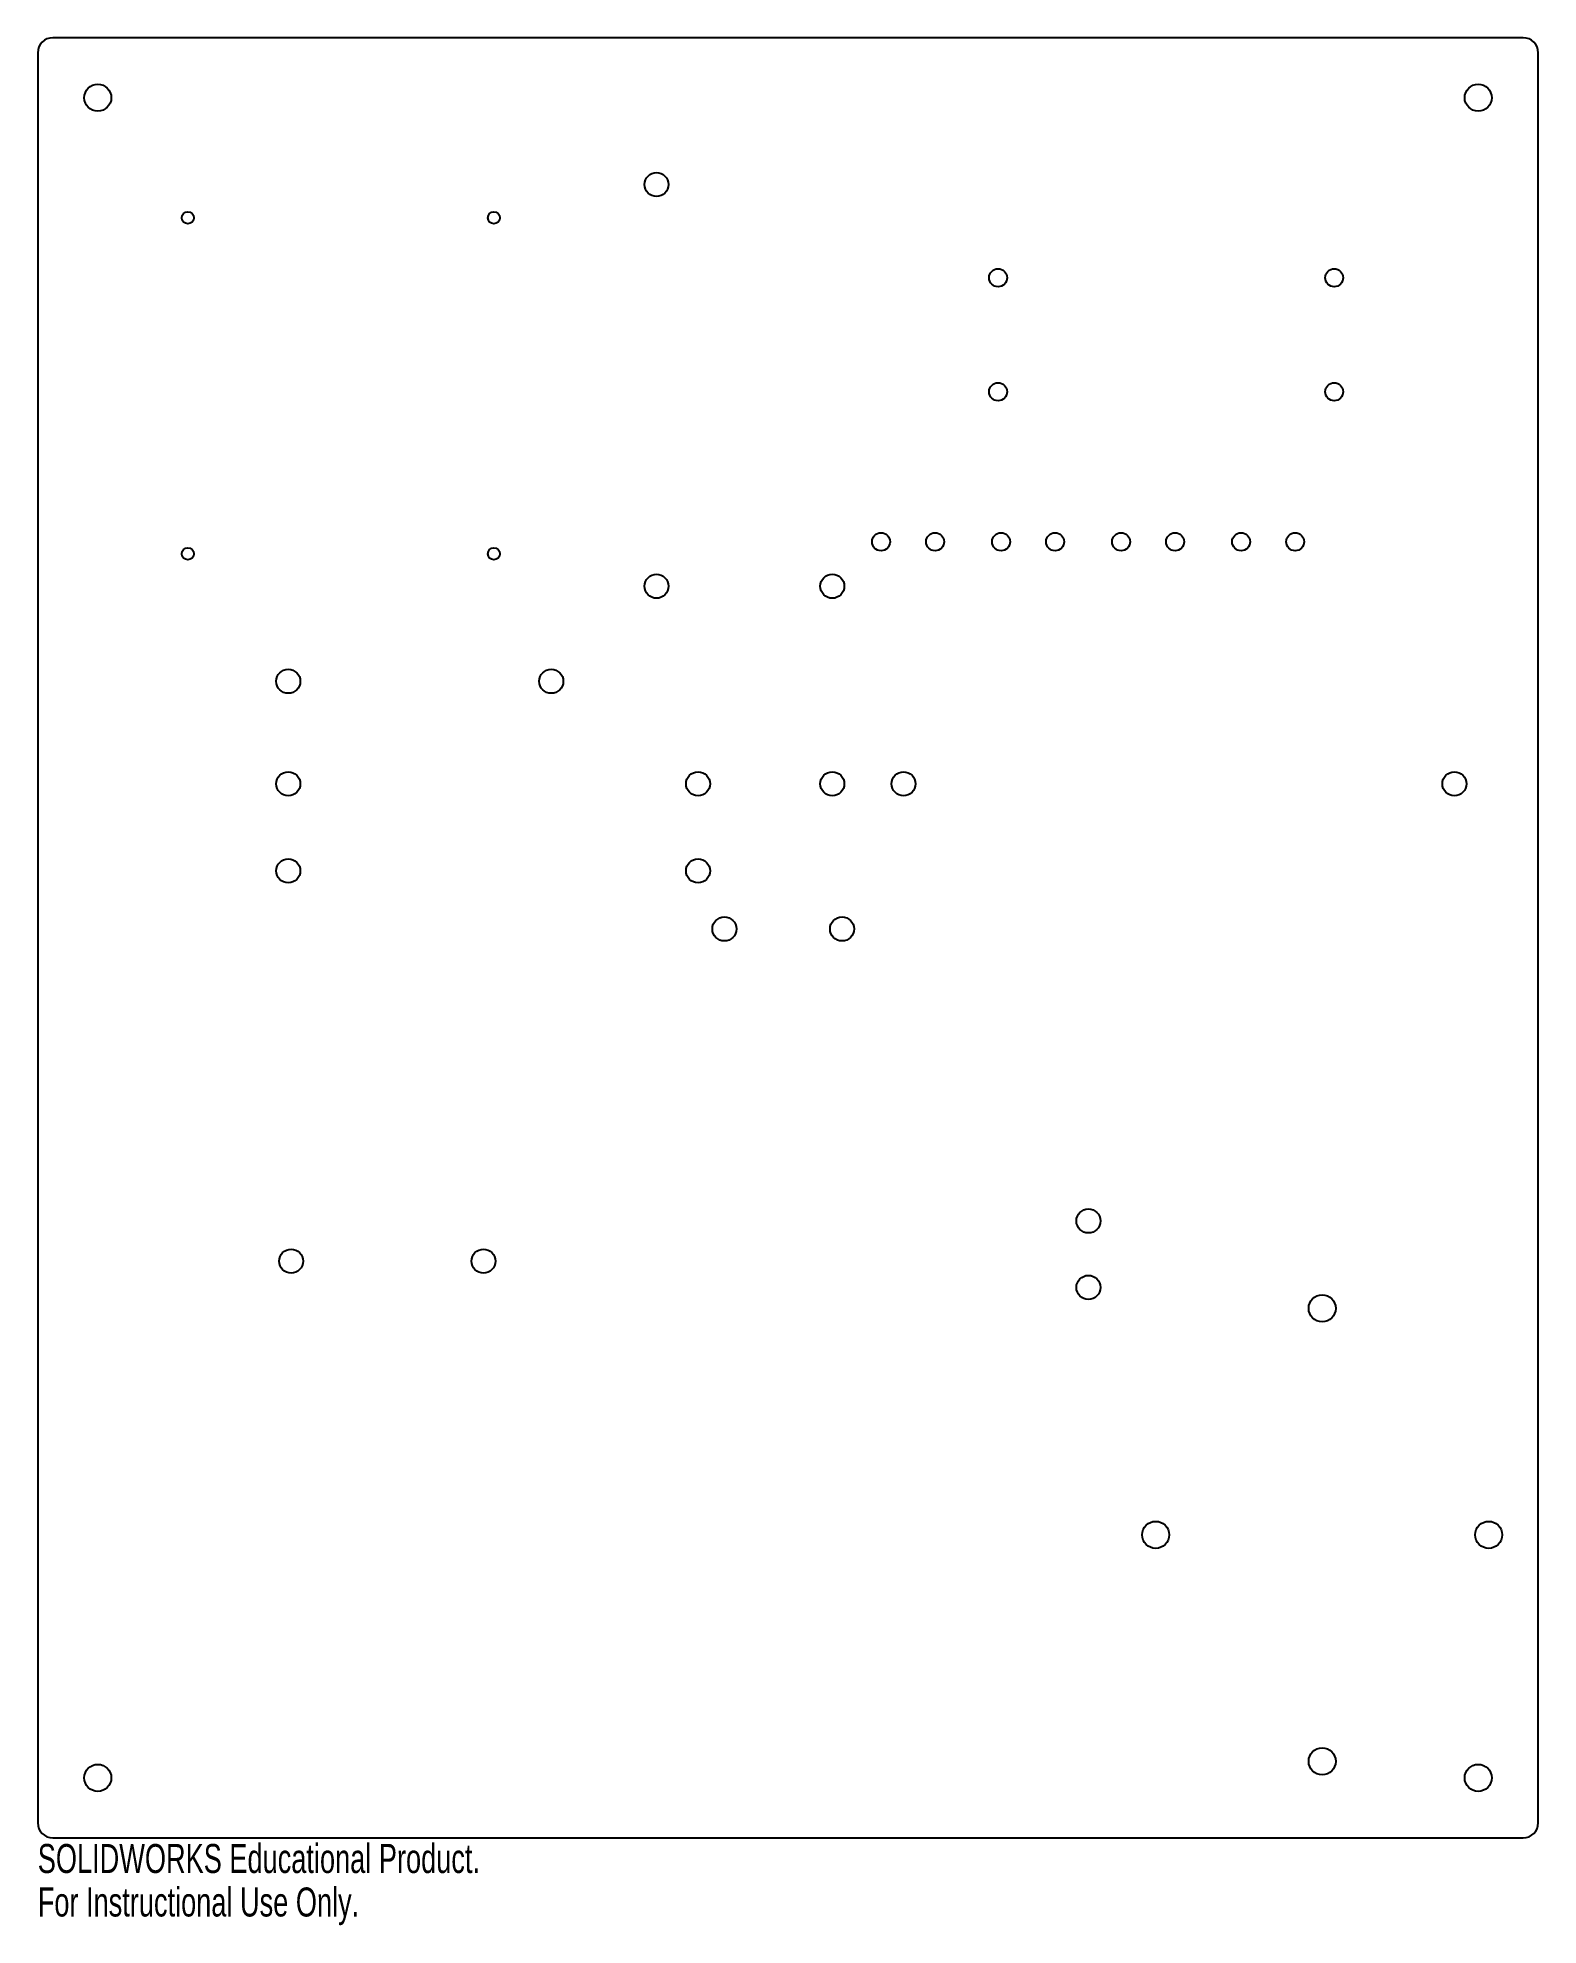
# Model space of a CAD drawing. Header units: millimetres. Extents: x 0 to 250, y -15 to 300.
import ezdxf

# ---------------------------------------------------------------- set-up
doc = ezdxf.new("R2010")
doc.units = ezdxf.units.MM
doc.styles.add('SLDTEXTSTYLE0', font='TXT', dxfattribs={"width": 0.7})

msp = doc.modelspace()

# ---------------------------------------------------------------- linework, layer by layer
at = {"color": 7, "linetype": 'Continuous', "lineweight": 25}
for p, q in [((247.5, 300), (2.5, 300)), ((0, 297.5), (0, 2.5)), ((250, 2.5), (250, 297.5)), ((2.5, 0), (247.5, 0))]:
    msp.add_line(p, q, dxfattribs=at)
for centre, radius in [((10, 290), 2.25), ((240, 290), 2.25), ((103.09, 275.54), 2), ((25, 270), 1), ((76, 270), 1), ((160, 260), 1.5), ((216, 260), 1.5), ((160, 241), 1.5), ((216, 241), 1.5), ((140.5, 216), 1.5), ((149.5, 216), 1.5), ((160.5, 216), 1.5), ((169.5, 216), 1.5), ((180.5, 216), 1.5), ((189.5, 216), 1.5), ((200.5, 216), 1.5), ((209.5, 216), 1.5), ((25, 214), 1), ((76, 214), 1), ((103.09, 208.59), 2), ((132.38, 208.59), 2), ((41.74, 192.75), 2), ((85.56, 192.75), 2), ((41.74, 175.67), 2), ((110.01, 175.67), 2), ((132.38, 175.67), 2), ((144.25, 175.67), 2), ((236.03, 175.67), 2), ((41.74, 161.16), 2), ((110.01, 161.16), 2), ((114.4, 151.47), 2), ((134, 151.47), 2), ((175.05, 102.81), 2), ((42.21, 96.12), 2), ((74.26, 96.12), 2), ((175.05, 91.74), 2), ((214, 88.25), 2.25), ((186.25, 50.5), 2.25), ((241.75, 50.5), 2.25), ((214, 12.75), 2.25), ((10, 10), 2.25), ((240, 10), 2.25)]:
    msp.add_circle(centre, radius, dxfattribs=at)
for centre, start, end in [((2.5, 297.5), 90, 180), ((247.5, 297.5), 0, 90), ((2.5, 2.5), 180, 270), ((247.5, 2.5), 270, 0)]:
    msp.add_arc(centre, 2.5, start, end, dxfattribs=at)

# ---------------------------------------------------------------- texts
at = {"color": 7, "linetype": 'Continuous', "char_height": 4.8336, "attachment_point": 1, "style": 'SLDTEXTSTYLE0'}
for s, insert in [('SOLIDWORKS Educational Product.', (0, -1.02)), ('For Instructional Use Only.', (0, -8.27))]:
    msp.add_mtext(s, dxfattribs=dict(at, insert=insert))

doc.saveas('drawing.dxf')
